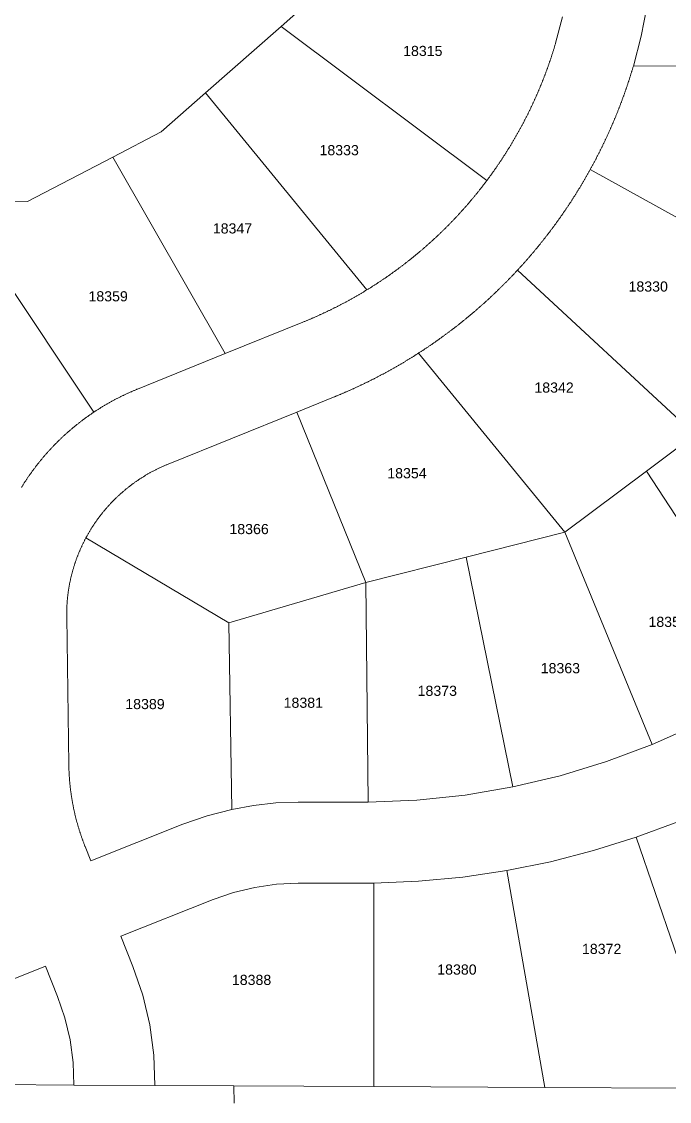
# Model space of a CAD drawing. Header units: feet. Extents: x 865220 to 2821149, y -2240498 to 944432.
# Drawn here: x 2816492 to 2816971, y 942836 to 943635 of the extents above; entities that cross this region are included whole.
import ezdxf
from ezdxf.enums import TextEntityAlignment as Align

# ---------------------------------------------------------------- set-up
doc = ezdxf.new("R2010")
doc.units = ezdxf.units.FT
doc.header["$LTSCALE"] = 0.015
doc.header["$MEASUREMENT"] = 0
doc.layers.add('Dakota County Addresses', color=7, linetype='Continuous')
doc.layers.add('Dakota County Parcels', color=7, linetype='Continuous')
doc.styles.add('Dimensions 100', font='arial.ttf')

# ---------------------------------------------------------------- blocks, each defined once
blk = doc.blocks.new('ACMAP_ANN_TEMPLATE_Dakota County Addresses')
at = {"layer": 'Dakota County Addresses', "style": 'Dimensions 100'}
blk.add_attdef('DakotaCountyAddress', text='', height=50, dxfattribs=at).set_placement((0, 0), align=Align.CENTER)

msp = doc.modelspace()

# ---------------------------------------------------------------- linework, layer by layer
at = {"layer": 'Dakota County Parcels', "lineweight": 5}
for p, q in [((2816732.53, 943674.41), (2816683.55, 943631.32)), ((2816891.8, 943638.39), (2816886.71, 943618.77)), ((2816683.55, 943631.32), (2816627.62, 943582.11)), ((2816683.55, 943631.32), (2816835.95, 943517.34)), ((2817090.67, 943602.71), (2816944.27, 943601.86)), ((2816627.62, 943582.11), (2816594.87, 943553.3)), ((2816627.62, 943582.11), (2816747.03, 943436.23)), ((2816594.87, 943553.3), (2816559.09, 943534.59)), ((2816559.09, 943534.59), (2816496.06, 943501.65)), ((2816559.09, 943534.59), (2816642.18, 943389.07)), ((2817058.21, 943444.75), (2816912.34, 943525.3)), ((2816496.06, 943501.65), (2816441.53, 943500.86)), ((2816441.53, 943500.86), (2816545.04, 943345.73)), ((2816989.75, 943329.09), (2816858.44, 943450.74)), ((2816699.77, 943412.38), (2816642.18, 943389.07)), ((2816642.18, 943389.07), (2816577.41, 943362.85)), ((2816893.67, 943256.89), (2816785.31, 943389.44)), ((2816722.28, 943356.77), (2816695.26, 943345.83)), ((2816695.26, 943345.83), (2816599.92, 943307.24)), ((2816746.34, 943219.67), (2816695.26, 943345.83)), ((2816989.75, 943329.09), (2816953.93, 943302.17)), ((2816953.93, 943302.17), (2816893.67, 943256.89)), ((2816953.93, 943302.17), (2817053.47, 943149.7)), ((2816893.67, 943256.89), (2816820.67, 943238.45)), ((2816893.67, 943256.89), (2816958.17, 943099.63)), ((2816645.04, 943189.69), (2816539.17, 943252.67)), ((2816820.67, 943238.45), (2816746.34, 943219.67)), ((2816820.67, 943238.45), (2816855.16, 943068.36)), ((2816746.34, 943219.67), (2816645.04, 943189.69)), ((2816746.34, 943219.67), (2816748.11, 943057.03)), ((2816524.97, 943194.29), (2816526.55, 943084.59)), ((2816645.04, 943189.69), (2816647.03, 943051.72)), ((2816741.59, 943057), (2816696.27, 943057.02)), ((2816748.11, 943057.03), (2816741.59, 943057)), ((2816611.01, 943040.68), (2816542.83, 943013.52)), ((2816991.23, 942900.13), (2816946.3, 943031.09)), ((2816538.61, 943024.12), (2816542.83, 943013.52)), ((2816878.76, 942845.95), (2816850.63, 943006.46)), ((2816741.56, 942997.01), (2816696.24, 942997.03)), ((2816752.28, 942997.09), (2816741.56, 942997.01)), ((2816752.28, 942997.09), (2816752.2, 942846.57)), ((2816633.22, 942984.95), (2816565.04, 942957.78)), ((2816565.04, 942957.78), (2816573.94, 942935.45)), ((2816509.31, 942935.57), (2816455.99, 942914.33)), ((2816509.31, 942935.57), (2816518.21, 942913.24)), ((2816530.26, 942847.67), (2816321.09, 942848.7)), ((2816590.26, 942847.37), (2816530.26, 942847.67)), ((2816648.65, 942847.08), (2816590.26, 942847.37)), ((2816648.83, 942834.31), (2816648.65, 942847.08)), ((2816752.2, 942846.57), (2816648.65, 942847.08)), ((2816878.76, 942845.95), (2816752.2, 942846.57)), ((2816977.31, 942845.46), (2816878.76, 942845.95))]:
    msp.add_line(p, q, dxfattribs=at)
for points in [[(2816944.27, 943601.86), (2816950.09, 943624.16), (2816954.55, 943646.77), (2816957.63, 943669.61)], [(2816886.71, 943618.77), (2816886.57, 943618.29), (2816886.43, 943617.81), (2816886.28, 943617.34), (2816886.14, 943616.86), (2816886, 943616.38), (2816885.85, 943615.9), (2816885.7, 943615.42), (2816885.56, 943614.94), (2816885.41, 943614.47), (2816885.26, 943613.99), (2816885.11, 943613.51), (2816884.96, 943613.03), (2816884.81, 943612.56), (2816884.66, 943612.08), (2816884.51, 943611.6), (2816884.36, 943611.13), (2816884.21, 943610.65), (2816884.05, 943610.18), (2816883.9, 943609.7), (2816883.74, 943609.23), (2816883.58, 943608.75), (2816883.43, 943608.28), (2816883.27, 943607.8), (2816883.11, 943607.33), (2816882.95, 943606.85), (2816882.79, 943606.38), (2816882.63, 943605.91), (2816882.47, 943605.43), (2816882.31, 943604.96), (2816882.15, 943604.49), (2816881.98, 943604.02), (2816881.82, 943603.54), (2816881.65, 943603.07), (2816881.49, 943602.6), (2816881.32, 943602.13), (2816881.15, 943601.66), (2816880.98, 943601.19), (2816880.82, 943600.72), (2816880.65, 943600.25), (2816880.48, 943599.78), (2816880.31, 943599.31), (2816880.13, 943598.84), (2816879.96, 943598.37), (2816879.79, 943597.9), (2816879.61, 943597.43), (2816879.44, 943596.96), (2816879.26, 943596.49), (2816879.09, 943596.02), (2816878.91, 943595.56), (2816878.73, 943595.09), (2816878.56, 943594.62), (2816878.38, 943594.16), (2816878.2, 943593.69), (2816878.02, 943593.22), (2816877.83, 943592.76), (2816877.65, 943592.29), (2816877.47, 943591.83), (2816877.29, 943591.36), (2816877.1, 943590.9), (2816876.92, 943590.43), (2816876.73, 943589.97), (2816876.55, 943589.5), (2816876.36, 943589.04), (2816876.17, 943588.58), (2816875.98, 943588.11), (2816875.79, 943587.65), (2816875.6, 943587.19), (2816875.41, 943586.73), (2816875.22, 943586.26), (2816875.03, 943585.8), (2816874.84, 943585.34), (2816874.64, 943584.88), (2816874.45, 943584.42), (2816874.25, 943583.96), (2816874.06, 943583.5), (2816873.86, 943583.04), (2816873.66, 943582.58), (2816873.47, 943582.12), (2816873.27, 943581.66), (2816873.07, 943581.2), (2816872.87, 943580.75), (2816872.67, 943580.29), (2816872.47, 943579.83), (2816872.26, 943579.37), (2816872.06, 943578.92), (2816871.86, 943578.46), (2816871.65, 943578), (2816871.45, 943577.55), (2816871.24, 943577.09), (2816871.04, 943576.64), (2816870.83, 943576.18), (2816870.62, 943575.73), (2816870.41, 943575.27), (2816870.2, 943574.82), (2816869.99, 943574.36), (2816869.78, 943573.91), (2816869.57, 943573.46), (2816869.36, 943573), (2816869.15, 943572.55), (2816868.93, 943572.1), (2816868.72, 943571.65), (2816868.5, 943571.2), (2816868.29, 943570.75), (2816868.07, 943570.3), (2816867.86, 943569.85), (2816867.64, 943569.4), (2816867.42, 943568.95), (2816867.2, 943568.5), (2816866.98, 943568.05), (2816866.76, 943567.6), (2816866.54, 943567.15), (2816866.32, 943566.7), (2816866.09, 943566.25), (2816865.87, 943565.81), (2816865.65, 943565.36), (2816865.42, 943564.91), (2816865.2, 943564.47), (2816864.97, 943564.02), (2816864.74, 943563.58), (2816864.52, 943563.13), (2816864.29, 943562.69), (2816864.06, 943562.24), (2816863.83, 943561.8), (2816863.6, 943561.35), (2816863.37, 943560.91), (2816863.14, 943560.47), (2816862.9, 943560.02), (2816862.67, 943559.58), (2816862.44, 943559.14), (2816862.2, 943558.7), (2816861.97, 943558.26), (2816861.73, 943557.82), (2816861.49, 943557.38), (2816861.26, 943556.94), (2816861.02, 943556.5), (2816860.78, 943556.06), (2816860.54, 943555.62), (2816860.3, 943555.18), (2816860.06, 943554.74), (2816859.82, 943554.3), (2816859.58, 943553.87), (2816859.34, 943553.43), (2816859.09, 943552.99), (2816858.85, 943552.56), (2816858.6, 943552.12), (2816858.36, 943551.68), (2816858.11, 943551.25), (2816857.86, 943550.81), (2816857.62, 943550.38), (2816857.37, 943549.95), (2816857.12, 943549.51), (2816856.87, 943549.08), (2816856.62, 943548.65), (2816856.37, 943548.21), (2816856.12, 943547.78), (2816855.87, 943547.35), (2816855.61, 943546.92), (2816855.36, 943546.49), (2816855.11, 943546.06), (2816854.85, 943545.63), (2816854.6, 943545.2), (2816854.34, 943544.77), (2816854.08, 943544.34), (2816853.82, 943543.91), (2816853.57, 943543.48), (2816853.31, 943543.06), (2816853.05, 943542.63), (2816852.79, 943542.2), (2816852.53, 943541.77), (2816852.26, 943541.35), (2816852, 943540.92), (2816851.74, 943540.5), (2816851.48, 943540.07), (2816851.21, 943539.65), (2816850.95, 943539.22), (2816850.68, 943538.8), (2816850.42, 943538.38), (2816850.15, 943537.96), (2816849.88, 943537.53), (2816849.61, 943537.11), (2816849.34, 943536.69), (2816849.07, 943536.27), (2816848.8, 943535.85), (2816848.53, 943535.43), (2816848.26, 943535.01), (2816847.99, 943534.59), (2816847.72, 943534.17), (2816847.44, 943533.75), (2816847.17, 943533.33), (2816846.89, 943532.91), (2816846.62, 943532.5), (2816846.34, 943532.08), (2816846.07, 943531.66), (2816845.79, 943531.25), (2816845.51, 943530.83), (2816845.23, 943530.42), (2816844.95, 943530), (2816844.67, 943529.59), (2816844.39, 943529.18), (2816844.11, 943528.76), (2816843.83, 943528.35), (2816843.55, 943527.94), (2816843.26, 943527.52), (2816842.98, 943527.11), (2816842.7, 943526.7), (2816842.41, 943526.29), (2816842.12, 943525.88), (2816841.84, 943525.47), (2816841.55, 943525.06), (2816841.26, 943524.65), (2816840.97, 943524.24), (2816840.69, 943523.84), (2816840.4, 943523.43), (2816840.11, 943523.02), (2816839.82, 943522.62), (2816839.52, 943522.21), (2816839.23, 943521.8), (2816838.94, 943521.4), (2816838.65, 943520.99), (2816838.35, 943520.59), (2816838.06, 943520.19), (2816837.76, 943519.78), (2816837.47, 943519.38), (2816837.17, 943518.98), (2816836.87, 943518.57), (2816836.57, 943518.17), (2816836.28, 943517.77), (2816835.95, 943517.34)], [(2816944.27, 943601.86), (2816944.13, 943601.38), (2816943.99, 943600.9), (2816943.84, 943600.42), (2816943.7, 943599.94), (2816943.56, 943599.47), (2816943.41, 943598.99), (2816943.27, 943598.51), (2816943.12, 943598.03), (2816942.98, 943597.55), (2816942.83, 943597.07), (2816942.68, 943596.6), (2816942.53, 943596.12), (2816942.38, 943595.64), (2816942.23, 943595.16), (2816942.08, 943594.69), (2816941.93, 943594.21), (2816941.78, 943593.73), (2816941.63, 943593.26), (2816941.48, 943592.78), (2816941.32, 943592.31), (2816941.17, 943591.83), (2816941.02, 943591.36), (2816940.86, 943590.88), (2816940.71, 943590.4), (2816940.55, 943589.93), (2816940.39, 943589.46), (2816940.23, 943588.98), (2816940.08, 943588.51), (2816939.92, 943588.03), (2816939.76, 943587.56), (2816939.6, 943587.08), (2816939.44, 943586.61), (2816939.28, 943586.14), (2816939.11, 943585.67), (2816938.95, 943585.19), (2816938.79, 943584.72), (2816938.63, 943584.25), (2816938.46, 943583.78), (2816938.3, 943583.3), (2816938.13, 943582.83), (2816937.96, 943582.36), (2816937.8, 943581.89), (2816937.63, 943581.42), (2816937.46, 943580.95), (2816937.29, 943580.48), (2816937.12, 943580.01), (2816936.95, 943579.54), (2816936.78, 943579.07), (2816936.61, 943578.6), (2816936.44, 943578.13), (2816936.27, 943577.66), (2816936.09, 943577.19), (2816935.92, 943576.72), (2816935.75, 943576.25), (2816935.57, 943575.78), (2816935.4, 943575.31), (2816935.22, 943574.85), (2816935.04, 943574.38), (2816934.86, 943573.91), (2816934.69, 943573.44), (2816934.51, 943572.98), (2816934.33, 943572.51), (2816934.15, 943572.04), (2816933.97, 943571.58), (2816933.79, 943571.11), (2816933.61, 943570.65), (2816933.42, 943570.18), (2816933.24, 943569.72), (2816933.06, 943569.25), (2816932.87, 943568.79), (2816932.69, 943568.32), (2816932.5, 943567.86), (2816932.32, 943567.39), (2816932.13, 943566.93), (2816931.94, 943566.47), (2816931.76, 943566), (2816931.57, 943565.54), (2816931.38, 943565.08), (2816931.19, 943564.61), (2816931, 943564.15), (2816930.81, 943563.69), (2816930.62, 943563.23), (2816930.42, 943562.77), (2816930.23, 943562.3), (2816930.04, 943561.84), (2816929.84, 943561.38), (2816929.65, 943560.92), (2816929.45, 943560.46), (2816929.26, 943560), (2816929.06, 943559.54), (2816928.87, 943559.08), (2816928.67, 943558.62), (2816928.47, 943558.16), (2816928.27, 943557.71), (2816928.07, 943557.25), (2816927.87, 943556.79), (2816927.67, 943556.33), (2816927.47, 943555.87), (2816927.27, 943555.42), (2816927.07, 943554.96), (2816926.86, 943554.5), (2816926.66, 943554.05), (2816926.45, 943553.59), (2816926.25, 943553.13), (2816926.04, 943552.68), (2816925.84, 943552.22), (2816925.63, 943551.77), (2816925.43, 943551.31), (2816925.22, 943550.86), (2816925.01, 943550.4), (2816924.8, 943549.95), (2816924.59, 943549.49), (2816924.38, 943549.04), (2816924.17, 943548.59), (2816923.96, 943548.13), (2816923.75, 943547.68), (2816923.53, 943547.23), (2816923.32, 943546.78), (2816923.11, 943546.32), (2816922.89, 943545.87), (2816922.68, 943545.42), (2816922.46, 943544.97), (2816922.25, 943544.52), (2816922.03, 943544.07), (2816921.81, 943543.62), (2816921.59, 943543.17), (2816921.38, 943542.72), (2816921.16, 943542.27), (2816920.94, 943541.82), (2816920.72, 943541.37), (2816920.5, 943540.92), (2816920.27, 943540.47), (2816920.05, 943540.03), (2816919.83, 943539.58), (2816919.61, 943539.13), (2816919.38, 943538.68), (2816919.16, 943538.24), (2816918.93, 943537.79), (2816918.71, 943537.35), (2816918.48, 943536.9), (2816918.26, 943536.45), (2816918.03, 943536.01), (2816917.8, 943535.56), (2816917.57, 943535.12), (2816917.34, 943534.67), (2816917.11, 943534.23), (2816916.88, 943533.79), (2816916.65, 943533.34), (2816916.42, 943532.9), (2816916.19, 943532.46), (2816915.96, 943532.01), (2816915.72, 943531.57), (2816915.49, 943531.13), (2816915.26, 943530.69), (2816915.02, 943530.25), (2816914.79, 943529.81), (2816914.55, 943529.37), (2816914.31, 943528.92), (2816914.08, 943528.48), (2816913.84, 943528.04), (2816913.6, 943527.61), (2816913.36, 943527.17), (2816913.12, 943526.73), (2816912.88, 943526.29), (2816912.64, 943525.85), (2816912.34, 943525.3)], [(2816912.34, 943525.3), (2816912.09, 943524.86), (2816911.85, 943524.42), (2816911.61, 943523.99), (2816911.36, 943523.55), (2816911.12, 943523.11), (2816910.88, 943522.68), (2816910.63, 943522.24), (2816910.38, 943521.81), (2816910.14, 943521.37), (2816909.89, 943520.94), (2816909.64, 943520.5), (2816909.39, 943520.07), (2816909.15, 943519.64), (2816908.9, 943519.2), (2816908.65, 943518.77), (2816908.4, 943518.34), (2816908.14, 943517.91), (2816907.89, 943517.47), (2816907.64, 943517.04), (2816907.39, 943516.61), (2816907.13, 943516.18), (2816906.88, 943515.75), (2816906.63, 943515.32), (2816906.37, 943514.89), (2816906.12, 943514.46), (2816905.86, 943514.03), (2816905.6, 943513.6), (2816905.34, 943513.17), (2816905.09, 943512.74), (2816904.83, 943512.32), (2816904.57, 943511.89), (2816904.31, 943511.46), (2816904.05, 943511.03), (2816903.79, 943510.61), (2816903.53, 943510.18), (2816903.27, 943509.76), (2816903, 943509.33), (2816902.74, 943508.9), (2816902.48, 943508.48), (2816902.21, 943508.06), (2816901.95, 943507.63), (2816901.68, 943507.21), (2816901.42, 943506.78), (2816901.15, 943506.36), (2816900.88, 943505.94), (2816900.62, 943505.52), (2816900.35, 943505.09), (2816900.08, 943504.67), (2816899.81, 943504.25), (2816899.54, 943503.83), (2816899.27, 943503.41), (2816899, 943502.99), (2816898.73, 943502.57), (2816898.46, 943502.15), (2816898.18, 943501.73), (2816897.91, 943501.31), (2816897.64, 943500.89), (2816897.36, 943500.47), (2816897.09, 943500.06), (2816896.81, 943499.64), (2816896.54, 943499.22), (2816896.26, 943498.81), (2816895.99, 943498.39), (2816895.71, 943497.97), (2816895.43, 943497.56), (2816895.15, 943497.14), (2816894.87, 943496.73), (2816894.59, 943496.31), (2816894.31, 943495.9), (2816894.03, 943495.49), (2816893.75, 943495.07), (2816893.47, 943494.66), (2816893.19, 943494.25), (2816892.9, 943493.83), (2816892.62, 943493.42), (2816892.34, 943493.01), (2816892.05, 943492.6), (2816891.77, 943492.19), (2816891.48, 943491.78), (2816891.2, 943491.37), (2816890.91, 943490.96), (2816890.62, 943490.55), (2816890.34, 943490.14), (2816890.05, 943489.73), (2816889.76, 943489.32), (2816889.47, 943488.92), (2816889.18, 943488.51), (2816888.89, 943488.1), (2816888.6, 943487.69), (2816888.31, 943487.29), (2816888.01, 943486.88), (2816887.72, 943486.48), (2816887.43, 943486.07), (2816887.14, 943485.67), (2816886.84, 943485.26), (2816886.55, 943484.86), (2816886.25, 943484.46), (2816885.96, 943484.05), (2816885.66, 943483.65), (2816885.36, 943483.25), (2816885.07, 943482.85), (2816884.77, 943482.44), (2816884.47, 943482.04), (2816884.17, 943481.64), (2816883.87, 943481.24), (2816883.57, 943480.84), (2816883.27, 943480.44), (2816882.97, 943480.04), (2816882.67, 943479.64), (2816882.37, 943479.25), (2816882.06, 943478.85), (2816881.76, 943478.45), (2816881.46, 943478.05), (2816881.15, 943477.66), (2816880.85, 943477.26), (2816880.54, 943476.86), (2816880.24, 943476.47), (2816879.93, 943476.07), (2816879.63, 943475.68), (2816879.32, 943475.28), (2816879.01, 943474.89), (2816878.7, 943474.5), (2816878.39, 943474.1), (2816878.08, 943473.71), (2816877.77, 943473.32), (2816877.46, 943472.93), (2816877.15, 943472.53), (2816876.84, 943472.14), (2816876.53, 943471.75), (2816876.22, 943471.36), (2816875.9, 943470.97), (2816875.59, 943470.58), (2816875.28, 943470.19), (2816874.96, 943469.8), (2816874.65, 943469.42), (2816874.33, 943469.03), (2816874.02, 943468.64), (2816873.7, 943468.25), (2816873.38, 943467.87), (2816873.07, 943467.48), (2816872.75, 943467.1), (2816872.43, 943466.71), (2816872.11, 943466.33), (2816871.79, 943465.94), (2816871.47, 943465.56), (2816871.15, 943465.17), (2816870.83, 943464.79), (2816870.51, 943464.41), (2816870.18, 943464.02), (2816869.86, 943463.64), (2816869.54, 943463.26), (2816869.22, 943462.88), (2816868.89, 943462.5), (2816868.57, 943462.12), (2816868.24, 943461.74), (2816867.92, 943461.36), (2816867.59, 943460.98), (2816867.26, 943460.6), (2816866.94, 943460.22), (2816866.61, 943459.85), (2816866.28, 943459.47), (2816865.95, 943459.09), (2816865.62, 943458.72), (2816865.29, 943458.34), (2816864.96, 943457.96), (2816864.63, 943457.59), (2816864.3, 943457.21), (2816863.97, 943456.84), (2816863.64, 943456.47), (2816863.31, 943456.09), (2816862.97, 943455.72), (2816862.64, 943455.35), (2816862.31, 943454.98), (2816861.97, 943454.6), (2816861.64, 943454.23), (2816861.3, 943453.86), (2816860.97, 943453.49), (2816860.63, 943453.12), (2816860.29, 943452.75), (2816859.95, 943452.38), (2816859.62, 943452.02), (2816859.28, 943451.65), (2816858.94, 943451.28), (2816858.44, 943450.74)], [(2816835.95, 943517.34), (2816835.65, 943516.94), (2816835.35, 943516.54), (2816835.05, 943516.14), (2816834.75, 943515.74), (2816834.45, 943515.34), (2816834.14, 943514.94), (2816833.84, 943514.55), (2816833.54, 943514.15), (2816833.23, 943513.75), (2816832.93, 943513.36), (2816832.62, 943512.96), (2816832.31, 943512.57), (2816832.01, 943512.17), (2816831.7, 943511.78), (2816831.39, 943511.39), (2816831.08, 943510.99), (2816830.77, 943510.6), (2816830.46, 943510.21), (2816830.15, 943509.82), (2816829.84, 943509.43), (2816829.53, 943509.04), (2816829.21, 943508.65), (2816828.9, 943508.26), (2816828.59, 943507.87), (2816828.27, 943507.48), (2816827.96, 943507.09), (2816827.64, 943506.7), (2816827.33, 943506.32), (2816827.01, 943505.93), (2816826.69, 943505.54), (2816826.37, 943505.16), (2816826.05, 943504.77), (2816825.74, 943504.39), (2816825.42, 943504), (2816825.09, 943503.62), (2816824.77, 943503.24), (2816824.45, 943502.85), (2816824.13, 943502.47), (2816823.81, 943502.09), (2816823.48, 943501.71), (2816823.16, 943501.33), (2816822.83, 943500.95), (2816822.51, 943500.57), (2816822.18, 943500.19), (2816821.86, 943499.81), (2816821.53, 943499.43), (2816821.2, 943499.06), (2816820.87, 943498.68), (2816820.54, 943498.3), (2816820.21, 943497.93), (2816819.88, 943497.55), (2816819.55, 943497.17), (2816819.22, 943496.8), (2816818.89, 943496.43), (2816818.56, 943496.05), (2816818.23, 943495.68), (2816817.89, 943495.31), (2816817.56, 943494.94), (2816817.22, 943494.56), (2816816.89, 943494.19), (2816816.55, 943493.82), (2816816.22, 943493.45), (2816815.88, 943493.08), (2816815.54, 943492.72), (2816815.2, 943492.35), (2816814.86, 943491.98), (2816814.52, 943491.61), (2816814.18, 943491.25), (2816813.84, 943490.88), (2816813.5, 943490.51), (2816813.16, 943490.15), (2816812.82, 943489.78), (2816812.48, 943489.42), (2816812.13, 943489.06), (2816811.79, 943488.69), (2816811.45, 943488.33), (2816811.1, 943487.97), (2816810.75, 943487.61), (2816810.41, 943487.25), (2816810.06, 943486.89), (2816809.71, 943486.53), (2816809.37, 943486.17), (2816809.02, 943485.81), (2816808.67, 943485.45), (2816808.32, 943485.1), (2816807.97, 943484.74), (2816807.62, 943484.38), (2816807.27, 943484.03), (2816806.92, 943483.67), (2816806.56, 943483.32), (2816806.21, 943482.96), (2816805.86, 943482.61), (2816805.5, 943482.26), (2816805.15, 943481.9), (2816804.79, 943481.55), (2816804.44, 943481.2), (2816804.08, 943480.85), (2816803.73, 943480.5), (2816803.37, 943480.15), (2816803.01, 943479.8), (2816802.65, 943479.45), (2816802.29, 943479.1), (2816801.93, 943478.76), (2816801.57, 943478.41), (2816801.21, 943478.06), (2816800.85, 943477.72), (2816800.49, 943477.37), (2816800.13, 943477.03), (2816799.77, 943476.68), (2816799.4, 943476.34), (2816799.04, 943476), (2816798.67, 943475.65), (2816798.31, 943475.31), (2816797.94, 943474.97), (2816797.58, 943474.63), (2816797.21, 943474.29), (2816796.84, 943473.95), (2816796.48, 943473.61), (2816796.11, 943473.27), (2816795.74, 943472.93), (2816795.37, 943472.6), (2816795, 943472.26), (2816794.63, 943471.92), (2816794.26, 943471.59), (2816793.89, 943471.25), (2816793.52, 943470.92), (2816793.15, 943470.59), (2816792.77, 943470.25), (2816792.4, 943469.92), (2816792.03, 943469.59), (2816791.65, 943469.26), (2816791.28, 943468.93), (2816790.9, 943468.6), (2816790.53, 943468.27), (2816790.15, 943467.94), (2816789.77, 943467.61), (2816789.4, 943467.28), (2816789.02, 943466.95), (2816788.64, 943466.63), (2816788.26, 943466.3), (2816787.88, 943465.98), (2816787.5, 943465.65), (2816787.12, 943465.33), (2816786.74, 943465), (2816786.36, 943464.68), (2816785.98, 943464.36), (2816785.59, 943464.03), (2816785.21, 943463.71), (2816784.83, 943463.39), (2816784.44, 943463.07), (2816784.06, 943462.75), (2816783.67, 943462.43), (2816783.29, 943462.12), (2816782.9, 943461.8), (2816782.52, 943461.48), (2816782.13, 943461.16), (2816781.74, 943460.85), (2816781.35, 943460.53), (2816780.97, 943460.22), (2816780.58, 943459.9), (2816780.19, 943459.59), (2816779.8, 943459.28), (2816779.41, 943458.96), (2816779.02, 943458.65), (2816778.62, 943458.34), (2816778.23, 943458.03), (2816777.84, 943457.72), (2816777.45, 943457.41), (2816777.05, 943457.1), (2816776.66, 943456.8), (2816776.27, 943456.49), (2816775.87, 943456.18), (2816775.48, 943455.88), (2816775.08, 943455.57), (2816774.68, 943455.26), (2816774.29, 943454.96), (2816773.89, 943454.66), (2816773.49, 943454.35), (2816773.09, 943454.05), (2816772.7, 943453.75), (2816772.3, 943453.45), (2816771.9, 943453.15), (2816771.5, 943452.85), (2816771.1, 943452.55), (2816770.7, 943452.25), (2816770.3, 943451.95), (2816769.89, 943451.65), (2816769.49, 943451.36), (2816769.09, 943451.06), (2816768.68, 943450.77), (2816768.28, 943450.47), (2816767.88, 943450.18), (2816767.47, 943449.88), (2816767.07, 943449.59), (2816766.66, 943449.3), (2816766.26, 943449.01), (2816765.85, 943448.71), (2816765.44, 943448.42), (2816765.04, 943448.13), (2816764.63, 943447.84), (2816764.22, 943447.56), (2816763.81, 943447.27), (2816763.4, 943446.98), (2816762.99, 943446.69), (2816762.58, 943446.41), (2816762.17, 943446.12), (2816761.76, 943445.84), (2816761.35, 943445.55), (2816760.94, 943445.27), (2816760.53, 943444.99), (2816760.11, 943444.71), (2816759.7, 943444.42), (2816759.29, 943444.14), (2816758.87, 943443.86), (2816758.46, 943443.58), (2816758.04, 943443.3), (2816757.63, 943443.03), (2816757.21, 943442.75), (2816756.8, 943442.47), (2816756.38, 943442.19), (2816755.96, 943441.92), (2816755.54, 943441.64), (2816755.13, 943441.37), (2816754.71, 943441.1), (2816754.29, 943440.82), (2816753.87, 943440.55), (2816753.45, 943440.28), (2816753.03, 943440.01), (2816752.61, 943439.74), (2816752.19, 943439.47), (2816751.77, 943439.2), (2816751.35, 943438.93), (2816750.92, 943438.66), (2816750.5, 943438.39), (2816750.08, 943438.13), (2816749.65, 943437.86), (2816749.23, 943437.6), (2816748.81, 943437.33), (2816748.38, 943437.07), (2816747.96, 943436.81), (2816747.53, 943436.54), (2816747.03, 943436.23)], [(2816858.44, 943450.74), (2816858.1, 943450.38), (2816857.76, 943450.01), (2816857.42, 943449.64), (2816857.08, 943449.28), (2816856.74, 943448.92), (2816856.4, 943448.55), (2816856.05, 943448.19), (2816855.71, 943447.82), (2816855.37, 943447.46), (2816855.02, 943447.1), (2816854.68, 943446.74), (2816854.33, 943446.37), (2816853.99, 943446.01), (2816853.64, 943445.65), (2816853.29, 943445.29), (2816852.95, 943444.93), (2816852.6, 943444.57), (2816852.25, 943444.21), (2816851.9, 943443.86), (2816851.55, 943443.5), (2816851.2, 943443.14), (2816850.85, 943442.78), (2816850.5, 943442.43), (2816850.15, 943442.07), (2816849.8, 943441.72), (2816849.45, 943441.36), (2816849.1, 943441.01), (2816848.74, 943440.65), (2816848.39, 943440.3), (2816848.04, 943439.94), (2816847.68, 943439.59), (2816847.33, 943439.24), (2816846.97, 943438.89), (2816846.62, 943438.54), (2816846.26, 943438.19), (2816845.9, 943437.84), (2816845.55, 943437.49), (2816845.19, 943437.14), (2816844.83, 943436.79), (2816844.47, 943436.44), (2816844.11, 943436.09), (2816843.76, 943435.74), (2816843.4, 943435.39), (2816843.04, 943435.05), (2816842.67, 943434.7), (2816842.31, 943434.36), (2816841.95, 943434.01), (2816841.59, 943433.67), (2816841.23, 943433.32), (2816840.86, 943432.98), (2816840.5, 943432.63), (2816840.14, 943432.29), (2816839.77, 943431.95), (2816839.41, 943431.61), (2816839.04, 943431.27), (2816838.68, 943430.92), (2816838.31, 943430.58), (2816837.95, 943430.24), (2816837.58, 943429.9), (2816837.21, 943429.57), (2816836.84, 943429.23), (2816836.47, 943428.89), (2816836.11, 943428.55), (2816835.74, 943428.21), (2816835.37, 943427.88), (2816835, 943427.54), (2816834.63, 943427.21), (2816834.26, 943426.87), (2816833.88, 943426.54), (2816833.51, 943426.2), (2816833.14, 943425.87), (2816832.77, 943425.54), (2816832.39, 943425.2), (2816832.02, 943424.87), (2816831.65, 943424.54), (2816831.27, 943424.21), (2816830.9, 943423.88), (2816830.52, 943423.55), (2816830.15, 943423.22), (2816829.77, 943422.89), (2816829.39, 943422.56), (2816829.02, 943422.23), (2816828.64, 943421.9), (2816828.26, 943421.58), (2816827.88, 943421.25), (2816827.5, 943420.92), (2816827.12, 943420.6), (2816826.74, 943420.27), (2816826.36, 943419.95), (2816825.98, 943419.62), (2816825.6, 943419.3), (2816825.22, 943418.98), (2816824.84, 943418.65), (2816824.46, 943418.33), (2816824.08, 943418.01), (2816823.69, 943417.69), (2816823.31, 943417.37), (2816822.92, 943417.05), (2816822.54, 943416.73), (2816822.16, 943416.41), (2816821.77, 943416.09), (2816821.38, 943415.77), (2816821, 943415.45), (2816820.61, 943415.14), (2816820.23, 943414.82), (2816819.84, 943414.5), (2816819.45, 943414.19), (2816819.06, 943413.87), (2816818.67, 943413.56), (2816818.29, 943413.24), (2816817.9, 943412.93), (2816817.51, 943412.62), (2816817.12, 943412.3), (2816816.73, 943411.99), (2816816.33, 943411.68), (2816815.94, 943411.37), (2816815.55, 943411.06), (2816815.16, 943410.75), (2816814.77, 943410.44), (2816814.37, 943410.13), (2816813.98, 943409.82), (2816813.59, 943409.51), (2816813.19, 943409.21), (2816812.8, 943408.9), (2816812.4, 943408.59), (2816812.01, 943408.29), (2816811.61, 943407.98), (2816811.21, 943407.68), (2816810.82, 943407.37), (2816810.42, 943407.07), (2816810.02, 943406.76), (2816809.63, 943406.46), (2816809.23, 943406.16), (2816808.83, 943405.86), (2816808.43, 943405.56), (2816808.03, 943405.26), (2816807.63, 943404.96), (2816807.23, 943404.66), (2816806.83, 943404.36), (2816806.43, 943404.06), (2816806.03, 943403.76), (2816805.63, 943403.46), (2816805.22, 943403.17), (2816804.82, 943402.87), (2816804.42, 943402.57), (2816804.01, 943402.28), (2816803.61, 943401.98), (2816803.21, 943401.69), (2816802.8, 943401.39), (2816802.4, 943401.1), (2816801.99, 943400.81), (2816801.59, 943400.52), (2816801.18, 943400.23), (2816800.77, 943399.93), (2816800.37, 943399.64), (2816799.96, 943399.35), (2816799.55, 943399.06), (2816799.14, 943398.77), (2816798.74, 943398.49), (2816798.33, 943398.2), (2816797.92, 943397.91), (2816797.51, 943397.62), (2816797.1, 943397.34), (2816796.69, 943397.05), (2816796.28, 943396.77), (2816795.87, 943396.48), (2816795.46, 943396.2), (2816795.04, 943395.91), (2816794.63, 943395.63), (2816794.22, 943395.35), (2816793.81, 943395.07), (2816793.39, 943394.79), (2816792.98, 943394.5), (2816792.57, 943394.22), (2816792.15, 943393.94), (2816791.74, 943393.67), (2816791.32, 943393.39), (2816790.91, 943393.11), (2816790.49, 943392.83), (2816790.07, 943392.55), (2816789.66, 943392.28), (2816789.24, 943392), (2816788.82, 943391.73), (2816788.41, 943391.45), (2816787.99, 943391.18), (2816787.57, 943390.9), (2816787.15, 943390.63), (2816786.73, 943390.36), (2816786.31, 943390.09), (2816785.89, 943389.81), (2816785.31, 943389.44)], [(2816747.03, 943436.23), (2816746.6, 943435.97), (2816746.18, 943435.71), (2816745.75, 943435.45), (2816745.32, 943435.19), (2816744.89, 943434.94), (2816744.47, 943434.68), (2816744.04, 943434.42), (2816743.61, 943434.16), (2816743.18, 943433.91), (2816742.75, 943433.65), (2816742.32, 943433.4), (2816741.89, 943433.15), (2816741.46, 943432.89), (2816741.02, 943432.64), (2816740.59, 943432.39), (2816740.16, 943432.14), (2816739.73, 943431.89), (2816739.29, 943431.64), (2816738.86, 943431.39), (2816738.43, 943431.14), (2816737.99, 943430.89), (2816737.56, 943430.65), (2816737.12, 943430.4), (2816736.69, 943430.15), (2816736.25, 943429.91), (2816735.81, 943429.66), (2816735.38, 943429.42), (2816734.94, 943429.18), (2816734.5, 943428.94), (2816734.07, 943428.69), (2816733.63, 943428.45), (2816733.19, 943428.21), (2816732.75, 943427.97), (2816732.31, 943427.73), (2816731.87, 943427.5), (2816731.43, 943427.26), (2816730.99, 943427.02), (2816730.55, 943426.79), (2816730.11, 943426.55), (2816729.67, 943426.32), (2816729.23, 943426.08), (2816728.78, 943425.85), (2816728.34, 943425.62), (2816727.9, 943425.38), (2816727.46, 943425.15), (2816727.01, 943424.92), (2816726.57, 943424.69), (2816726.12, 943424.46), (2816725.68, 943424.24), (2816725.23, 943424.01), (2816724.79, 943423.78), (2816724.34, 943423.55), (2816723.9, 943423.33), (2816723.45, 943423.1), (2816723, 943422.88), (2816722.56, 943422.66), (2816722.11, 943422.43), (2816721.66, 943422.21), (2816721.21, 943421.99), (2816720.76, 943421.77), (2816720.31, 943421.55), (2816719.86, 943421.33), (2816719.42, 943421.11), (2816718.97, 943420.89), (2816718.52, 943420.68), (2816718.06, 943420.46), (2816717.61, 943420.24), (2816717.16, 943420.03), (2816716.71, 943419.81), (2816716.26, 943419.6), (2816715.81, 943419.39), (2816715.35, 943419.18), (2816714.9, 943418.96), (2816714.45, 943418.75), (2816713.99, 943418.54), (2816713.54, 943418.33), (2816713.09, 943418.12), (2816712.63, 943417.92), (2816712.18, 943417.71), (2816711.72, 943417.5), (2816711.27, 943417.3), (2816710.81, 943417.09), (2816710.35, 943416.89), (2816709.9, 943416.68), (2816709.44, 943416.48), (2816708.98, 943416.28), (2816708.52, 943416.08), (2816708.07, 943415.88), (2816707.61, 943415.68), (2816707.15, 943415.48), (2816706.69, 943415.28), (2816706.23, 943415.08), (2816705.77, 943414.88), (2816705.31, 943414.69), (2816704.85, 943414.49), (2816704.39, 943414.29), (2816703.93, 943414.1), (2816703.47, 943413.91), (2816703.01, 943413.71), (2816702.55, 943413.52), (2816702.09, 943413.33), (2816701.63, 943413.14), (2816701.16, 943412.95), (2816700.7, 943412.76), (2816700.24, 943412.57), (2816699.77, 943412.38)], [(2816785.31, 943389.44), (2816784.89, 943389.17), (2816784.47, 943388.9), (2816784.05, 943388.63), (2816783.63, 943388.36), (2816783.21, 943388.09), (2816782.79, 943387.83), (2816782.36, 943387.56), (2816781.94, 943387.29), (2816781.52, 943387.03), (2816781.09, 943386.76), (2816780.67, 943386.5), (2816780.24, 943386.23), (2816779.82, 943385.97), (2816779.39, 943385.71), (2816778.97, 943385.45), (2816778.54, 943385.18), (2816778.12, 943384.92), (2816777.69, 943384.66), (2816777.26, 943384.4), (2816776.84, 943384.14), (2816776.41, 943383.88), (2816775.98, 943383.62), (2816775.55, 943383.37), (2816775.12, 943383.11), (2816774.69, 943382.85), (2816774.26, 943382.6), (2816773.84, 943382.34), (2816773.41, 943382.08), (2816772.97, 943381.83), (2816772.54, 943381.58), (2816772.11, 943381.32), (2816771.68, 943381.07), (2816771.25, 943380.82), (2816770.82, 943380.57), (2816770.39, 943380.31), (2816769.95, 943380.06), (2816769.52, 943379.81), (2816769.09, 943379.56), (2816768.65, 943379.32), (2816768.22, 943379.07), (2816767.79, 943378.82), (2816767.35, 943378.57), (2816766.92, 943378.33), (2816766.48, 943378.08), (2816766.05, 943377.83), (2816765.61, 943377.59), (2816765.17, 943377.35), (2816764.74, 943377.1), (2816764.3, 943376.86), (2816763.86, 943376.62), (2816763.43, 943376.37), (2816762.99, 943376.13), (2816762.55, 943375.89), (2816762.11, 943375.65), (2816761.67, 943375.41), (2816761.23, 943375.17), (2816760.79, 943374.93), (2816760.35, 943374.7), (2816759.91, 943374.46), (2816759.47, 943374.22), (2816759.03, 943373.99), (2816758.59, 943373.75), (2816758.15, 943373.51), (2816757.71, 943373.28), (2816757.27, 943373.05), (2816756.83, 943372.81), (2816756.38, 943372.58), (2816755.94, 943372.35), (2816755.5, 943372.12), (2816755.05, 943371.89), (2816754.61, 943371.66), (2816754.17, 943371.43), (2816753.72, 943371.2), (2816753.28, 943370.97), (2816752.83, 943370.74), (2816752.39, 943370.51), (2816751.94, 943370.28), (2816751.5, 943370.06), (2816751.05, 943369.83), (2816750.6, 943369.61), (2816750.16, 943369.38), (2816749.71, 943369.16), (2816749.26, 943368.94), (2816748.82, 943368.71), (2816748.37, 943368.49), (2816747.92, 943368.27), (2816747.47, 943368.05), (2816747.02, 943367.83), (2816746.57, 943367.61), (2816746.12, 943367.39), (2816745.67, 943367.17), (2816745.22, 943366.95), (2816744.77, 943366.73), (2816744.32, 943366.52), (2816743.87, 943366.3), (2816743.42, 943366.09), (2816742.97, 943365.87), (2816742.52, 943365.66), (2816742.07, 943365.44), (2816741.61, 943365.23), (2816741.16, 943365.02), (2816740.71, 943364.8), (2816740.26, 943364.59), (2816739.8, 943364.38), (2816739.35, 943364.17), (2816738.9, 943363.96), (2816738.44, 943363.75), (2816737.99, 943363.54), (2816737.53, 943363.34), (2816737.08, 943363.13), (2816736.62, 943362.92), (2816736.17, 943362.72), (2816735.71, 943362.51), (2816735.26, 943362.31), (2816734.8, 943362.1), (2816734.34, 943361.9), (2816733.89, 943361.69), (2816733.43, 943361.49), (2816732.97, 943361.29), (2816732.51, 943361.09), (2816732.06, 943360.89), (2816731.6, 943360.69), (2816731.14, 943360.49), (2816730.68, 943360.29), (2816730.22, 943360.09), (2816729.76, 943359.89), (2816729.3, 943359.7), (2816728.84, 943359.5), (2816728.38, 943359.3), (2816727.92, 943359.11), (2816727.46, 943358.91), (2816727, 943358.72), (2816726.54, 943358.53), (2816726.08, 943358.33), (2816725.62, 943358.14), (2816725.16, 943357.95), (2816724.69, 943357.76), (2816724.23, 943357.57), (2816723.77, 943357.38), (2816723.31, 943357.19), (2816722.84, 943357), (2816722.28, 943356.77)], [(2816577.41, 943362.85), (2816576.95, 943362.66), (2816576.49, 943362.48), (2816576.02, 943362.28), (2816575.56, 943362.09), (2816575.1, 943361.9), (2816574.64, 943361.7), (2816574.18, 943361.51), (2816573.72, 943361.31), (2816573.26, 943361.11), (2816572.8, 943360.91), (2816572.35, 943360.71), (2816571.89, 943360.51), (2816571.43, 943360.31), (2816570.98, 943360.1), (2816570.52, 943359.9), (2816570.07, 943359.69), (2816569.61, 943359.48), (2816569.16, 943359.27), (2816568.7, 943359.06), (2816568.25, 943358.85), (2816567.8, 943358.63), (2816567.35, 943358.42), (2816566.9, 943358.2), (2816566.45, 943357.98), (2816566, 943357.77), (2816565.55, 943357.55), (2816565.1, 943357.32), (2816564.65, 943357.1), (2816564.21, 943356.88), (2816563.76, 943356.65), (2816563.31, 943356.43), (2816562.87, 943356.2), (2816562.42, 943355.97), (2816561.98, 943355.74), (2816561.54, 943355.51), (2816561.09, 943355.28), (2816560.65, 943355.04), (2816560.21, 943354.81), (2816559.77, 943354.57), (2816559.33, 943354.34), (2816558.89, 943354.1), (2816558.45, 943353.86), (2816558.01, 943353.62), (2816557.58, 943353.38), (2816557.14, 943353.13), (2816556.7, 943352.89), (2816556.27, 943352.64), (2816555.83, 943352.39), (2816555.4, 943352.15), (2816554.97, 943351.9), (2816554.53, 943351.65), (2816554.1, 943351.4), (2816553.67, 943351.14), (2816553.24, 943350.89), (2816552.81, 943350.63), (2816552.38, 943350.38), (2816551.95, 943350.12), (2816551.52, 943349.86), (2816551.1, 943349.6), (2816550.67, 943349.34), (2816550.24, 943349.08), (2816549.82, 943348.81), (2816549.4, 943348.55), (2816548.97, 943348.28), (2816548.55, 943348.01), (2816548.13, 943347.75), (2816547.71, 943347.48), (2816547.29, 943347.21), (2816546.87, 943346.93), (2816546.45, 943346.66), (2816546.03, 943346.39), (2816545.61, 943346.11), (2816545.04, 943345.73)], [(2816545.04, 943345.73), (2816544.63, 943345.46), (2816544.21, 943345.18), (2816543.8, 943344.9), (2816543.39, 943344.61), (2816542.98, 943344.33), (2816542.56, 943344.05), (2816542.15, 943343.76), (2816541.74, 943343.48), (2816541.33, 943343.19), (2816540.93, 943342.9), (2816540.52, 943342.61), (2816540.11, 943342.32), (2816539.7, 943342.03), (2816539.3, 943341.74), (2816538.9, 943341.44), (2816538.49, 943341.15), (2816538.09, 943340.85), (2816537.69, 943340.55), (2816537.29, 943340.26), (2816536.89, 943339.96), (2816536.49, 943339.66), (2816536.09, 943339.35), (2816535.69, 943339.05), (2816535.29, 943338.75), (2816534.9, 943338.44), (2816534.5, 943338.13), (2816534.11, 943337.83), (2816533.71, 943337.52), (2816533.32, 943337.21), (2816532.93, 943336.9), (2816532.54, 943336.59), (2816532.15, 943336.27), (2816531.76, 943335.96), (2816531.37, 943335.65), (2816530.98, 943335.33), (2816530.6, 943335.01), (2816530.21, 943334.69), (2816529.83, 943334.38), (2816529.44, 943334.06), (2816529.06, 943333.73), (2816528.68, 943333.41), (2816528.3, 943333.09), (2816527.92, 943332.76), (2816527.54, 943332.44), (2816527.16, 943332.11), (2816526.78, 943331.78), (2816526.4, 943331.45), (2816526.03, 943331.12), (2816525.65, 943330.79), (2816525.28, 943330.46), (2816524.91, 943330.13), (2816524.54, 943329.8), (2816524.16, 943329.46), (2816523.79, 943329.12), (2816523.42, 943328.79), (2816523.06, 943328.45), (2816522.69, 943328.11), (2816522.32, 943327.77), (2816521.96, 943327.43), (2816521.59, 943327.09), (2816521.23, 943326.74), (2816520.87, 943326.4), (2816520.5, 943326.05), (2816520.14, 943325.71), (2816519.78, 943325.36), (2816519.43, 943325.01), (2816519.07, 943324.66), (2816518.71, 943324.31), (2816518.35, 943323.96), (2816518, 943323.61), (2816517.65, 943323.26), (2816517.29, 943322.9), (2816516.94, 943322.55), (2816516.59, 943322.19), (2816516.24, 943321.84), (2816515.89, 943321.48), (2816515.54, 943321.12), (2816515.2, 943320.76), (2816514.85, 943320.4), (2816514.51, 943320.04), (2816514.16, 943319.67), (2816513.82, 943319.31), (2816513.48, 943318.94), (2816513.14, 943318.58), (2816512.8, 943318.21), (2816512.46, 943317.84), (2816512.12, 943317.48), (2816511.78, 943317.11), (2816511.45, 943316.74), (2816511.11, 943316.36), (2816510.78, 943315.99), (2816510.44, 943315.62), (2816510.11, 943315.25), (2816509.78, 943314.87), (2816509.45, 943314.49), (2816509.12, 943314.12), (2816508.8, 943313.74), (2816508.47, 943313.36), (2816508.14, 943312.98), (2816507.82, 943312.6), (2816507.5, 943312.22), (2816507.17, 943311.84), (2816506.85, 943311.45), (2816506.53, 943311.07), (2816506.21, 943310.69), (2816505.9, 943310.3), (2816505.58, 943309.91), (2816505.26, 943309.53), (2816504.95, 943309.14), (2816504.64, 943308.75), (2816504.32, 943308.36), (2816504.01, 943307.97), (2816503.7, 943307.57), (2816503.39, 943307.18), (2816503.08, 943306.79), (2816502.78, 943306.39), (2816502.47, 943306), (2816502.16, 943305.6), (2816501.86, 943305.21), (2816501.56, 943304.81), (2816501.26, 943304.41), (2816500.96, 943304.01), (2816500.66, 943303.61), (2816500.36, 943303.21), (2816500.06, 943302.81), (2816499.77, 943302.4), (2816499.47, 943302), (2816499.18, 943301.59), (2816498.88, 943301.19), (2816498.59, 943300.78), (2816498.3, 943300.38), (2816498.01, 943299.97), (2816497.72, 943299.56), (2816497.44, 943299.15), (2816497.15, 943298.74), (2816496.87, 943298.33), (2816496.58, 943297.92), (2816496.3, 943297.51), (2816496.02, 943297.09), (2816495.74, 943296.68), (2816495.46, 943296.26), (2816495.18, 943295.85), (2816494.91, 943295.43), (2816494.63, 943295.01), (2816494.36, 943294.6), (2816494.08, 943294.18), (2816493.81, 943293.76), (2816493.54, 943293.34), (2816493.27, 943292.92), (2816493, 943292.5), (2816492.73, 943292.07), (2816492.47, 943291.65), (2816492.2, 943291.23), (2816491.94, 943290.8), (2816491.68, 943290.38), (2816491.41, 943289.95)], [(2816599.92, 943307.24), (2816599.46, 943307.05), (2816599, 943306.86), (2816598.53, 943306.67), (2816598.07, 943306.48), (2816597.61, 943306.28), (2816597.15, 943306.08), (2816596.7, 943305.88), (2816596.24, 943305.68), (2816595.78, 943305.48), (2816595.33, 943305.27), (2816594.87, 943305.06), (2816594.42, 943304.85), (2816593.97, 943304.64), (2816593.51, 943304.43), (2816593.06, 943304.21), (2816592.61, 943304), (2816592.16, 943303.78), (2816591.71, 943303.56), (2816591.27, 943303.33), (2816590.82, 943303.11), (2816590.37, 943302.88), (2816589.93, 943302.65), (2816589.49, 943302.42), (2816589.04, 943302.19), (2816588.6, 943301.96), (2816588.16, 943301.72), (2816587.72, 943301.49), (2816587.28, 943301.25), (2816586.84, 943301), (2816586.41, 943300.76), (2816585.97, 943300.52), (2816585.54, 943300.27), (2816585.1, 943300.02), (2816584.67, 943299.77), (2816584.24, 943299.52), (2816583.81, 943299.27), (2816583.38, 943299.01), (2816582.95, 943298.75), (2816582.52, 943298.49), (2816582.09, 943298.23), (2816581.67, 943297.97), (2816581.24, 943297.71), (2816580.82, 943297.44), (2816580.4, 943297.17), (2816579.98, 943296.9), (2816579.56, 943296.63), (2816579.14, 943296.36), (2816578.72, 943296.08), (2816578.31, 943295.8), (2816577.89, 943295.53), (2816577.48, 943295.25), (2816577.06, 943294.96), (2816576.65, 943294.68), (2816576.24, 943294.4), (2816575.83, 943294.11), (2816575.42, 943293.82), (2816575.02, 943293.53), (2816574.61, 943293.24), (2816574.21, 943292.94), (2816573.8, 943292.65), (2816573.4, 943292.35), (2816573, 943292.05), (2816572.6, 943291.75), (2816572.2, 943291.45), (2816571.81, 943291.14), (2816571.41, 943290.84), (2816571.02, 943290.53), (2816570.62, 943290.22), (2816570.23, 943289.91), (2816569.84, 943289.6), (2816569.45, 943289.29), (2816569.06, 943288.97), (2816568.68, 943288.65), (2816568.29, 943288.34), (2816567.91, 943288.02), (2816567.53, 943287.69), (2816567.14, 943287.37), (2816566.76, 943287.05), (2816566.39, 943286.72), (2816566.01, 943286.39), (2816565.63, 943286.06), (2816565.26, 943285.73), (2816564.88, 943285.4), (2816564.51, 943285.06), (2816564.14, 943284.73), (2816563.77, 943284.39), (2816563.41, 943284.05), (2816563.04, 943283.71), (2816562.68, 943283.37), (2816562.31, 943283.02), (2816561.95, 943282.68), (2816561.59, 943282.33), (2816561.23, 943281.98), (2816560.87, 943281.64), (2816560.52, 943281.28), (2816560.16, 943280.93), (2816559.81, 943280.58), (2816559.46, 943280.22), (2816559.11, 943279.87), (2816558.76, 943279.51), (2816558.41, 943279.15), (2816558.07, 943278.79), (2816557.72, 943278.42), (2816557.38, 943278.06), (2816557.04, 943277.69), (2816556.7, 943277.33), (2816556.36, 943276.96), (2816556.03, 943276.59), (2816555.69, 943276.22), (2816555.36, 943275.84), (2816555.03, 943275.47), (2816554.7, 943275.1), (2816554.37, 943274.72), (2816554.04, 943274.34), (2816553.71, 943273.96), (2816553.39, 943273.58), (2816553.07, 943273.2), (2816552.75, 943272.81), (2816552.43, 943272.43), (2816552.11, 943272.04), (2816551.79, 943271.66), (2816551.48, 943271.27), (2816551.17, 943270.88), (2816550.86, 943270.49), (2816550.55, 943270.09), (2816550.24, 943269.7), (2816549.93, 943269.3), (2816549.63, 943268.91), (2816549.33, 943268.51), (2816549.02, 943268.11), (2816548.72, 943267.71), (2816548.43, 943267.31), (2816548.13, 943266.91), (2816547.84, 943266.5), (2816547.54, 943266.1), (2816547.25, 943265.69), (2816546.96, 943265.28), (2816546.67, 943264.87), (2816546.39, 943264.46), (2816546.1, 943264.05), (2816545.82, 943263.64), (2816545.54, 943263.23), (2816545.26, 943262.81), (2816544.98, 943262.4), (2816544.71, 943261.98), (2816544.43, 943261.56), (2816544.16, 943261.14), (2816543.89, 943260.72), (2816543.62, 943260.3), (2816543.36, 943259.88), (2816543.09, 943259.45), (2816542.83, 943259.03), (2816542.57, 943258.6), (2816542.31, 943258.18), (2816542.05, 943257.75), (2816541.79, 943257.32), (2816541.54, 943256.89), (2816541.28, 943256.46), (2816541.03, 943256.02), (2816540.78, 943255.59), (2816540.54, 943255.16), (2816540.29, 943254.72), (2816540.05, 943254.28), (2816539.81, 943253.85), (2816539.57, 943253.41), (2816539.17, 943252.67)], [(2816539.17, 943252.67), (2816538.93, 943252.23), (2816538.7, 943251.78), (2816538.47, 943251.34), (2816538.24, 943250.9), (2816538.01, 943250.45), (2816537.78, 943250), (2816537.56, 943249.56), (2816537.34, 943249.11), (2816537.12, 943248.66), (2816536.9, 943248.21), (2816536.68, 943247.76), (2816536.47, 943247.31), (2816536.25, 943246.86), (2816536.04, 943246.4), (2816535.83, 943245.95), (2816535.63, 943245.49), (2816535.42, 943245.04), (2816535.22, 943244.58), (2816535.02, 943244.12), (2816534.82, 943243.67), (2816534.62, 943243.21), (2816534.43, 943242.75), (2816534.23, 943242.29), (2816534.04, 943241.82), (2816533.85, 943241.36), (2816533.66, 943240.9), (2816533.48, 943240.43), (2816533.29, 943239.97), (2816533.11, 943239.5), (2816532.93, 943239.04), (2816532.75, 943238.57), (2816532.57, 943238.1), (2816532.4, 943237.63), (2816532.23, 943237.16), (2816532.06, 943236.69), (2816531.89, 943236.22), (2816531.72, 943235.75), (2816531.56, 943235.28), (2816531.4, 943234.81), (2816531.23, 943234.33), (2816531.08, 943233.86), (2816530.92, 943233.38), (2816530.76, 943232.91), (2816530.61, 943232.43), (2816530.46, 943231.96), (2816530.31, 943231.48), (2816530.17, 943231), (2816530.02, 943230.52), (2816529.88, 943230.04), (2816529.74, 943229.56), (2816529.6, 943229.08), (2816529.46, 943228.6), (2816529.33, 943228.12), (2816529.19, 943227.64), (2816529.06, 943227.16), (2816528.94, 943226.67), (2816528.81, 943226.19), (2816528.68, 943225.71), (2816528.56, 943225.22), (2816528.44, 943224.74), (2816528.32, 943224.25), (2816528.21, 943223.76), (2816528.09, 943223.28), (2816527.98, 943222.79), (2816527.87, 943222.3), (2816527.76, 943221.82), (2816527.65, 943221.33), (2816527.55, 943220.84), (2816527.45, 943220.35), (2816527.35, 943219.86), (2816527.25, 943219.37), (2816527.15, 943218.88), (2816527.06, 943218.39), (2816526.96, 943217.9), (2816526.87, 943217.4), (2816526.79, 943216.91), (2816526.7, 943216.42), (2816526.62, 943215.93), (2816526.53, 943215.43), (2816526.45, 943214.94), (2816526.38, 943214.45), (2816526.3, 943213.95), (2816526.23, 943213.46), (2816526.16, 943212.96), (2816526.09, 943212.47), (2816526.02, 943211.97), (2816525.95, 943211.48), (2816525.89, 943210.98), (2816525.83, 943210.48), (2816525.77, 943209.99), (2816525.71, 943209.49), (2816525.66, 943208.99), (2816525.6, 943208.5), (2816525.55, 943208), (2816525.5, 943207.5), (2816525.46, 943207), (2816525.41, 943206.51), (2816525.37, 943206.01), (2816525.33, 943205.51), (2816525.29, 943205.01), (2816525.25, 943204.51), (2816525.22, 943204.01), (2816525.19, 943203.52), (2816525.16, 943203.02), (2816525.13, 943202.52), (2816525.1, 943202.02), (2816525.08, 943201.52), (2816525.06, 943201.02), (2816525.04, 943200.52), (2816525.02, 943200.02), (2816525, 943199.52), (2816524.99, 943199.02), (2816524.98, 943198.52), (2816524.97, 943198.02), (2816524.96, 943197.52), (2816524.96, 943197.02), (2816524.95, 943196.52), (2816524.95, 943196.02), (2816524.95, 943195.52), (2816524.96, 943195.02), (2816524.97, 943194.29)], [(2817053.47, 943149.7), (2817022.78, 943131.02), (2816990.97, 943114.3), (2816958.17, 943099.63)], [(2816958.17, 943099.63), (2816924.52, 943087.05), (2816890.13, 943076.61), (2816855.16, 943068.36)], [(2816526.55, 943084.59), (2816526.56, 943084.09), (2816526.57, 943083.59), (2816526.58, 943083.09), (2816526.59, 943082.6), (2816526.6, 943082.1), (2816526.62, 943081.6), (2816526.64, 943081.1), (2816526.65, 943080.6), (2816526.67, 943080.1), (2816526.69, 943079.6), (2816526.72, 943079.1), (2816526.74, 943078.6), (2816526.77, 943078.1), (2816526.79, 943077.6), (2816526.82, 943077.1), (2816526.85, 943076.6), (2816526.88, 943076.1), (2816526.92, 943075.6), (2816526.95, 943075.11), (2816526.99, 943074.61), (2816527.02, 943074.11), (2816527.06, 943073.61), (2816527.1, 943073.11), (2816527.15, 943072.61), (2816527.19, 943072.12), (2816527.23, 943071.62), (2816527.28, 943071.12), (2816527.33, 943070.62), (2816527.38, 943070.12), (2816527.43, 943069.63), (2816527.48, 943069.13), (2816527.53, 943068.63), (2816527.59, 943068.14), (2816527.64, 943067.64), (2816527.7, 943067.14), (2816527.76, 943066.65), (2816527.82, 943066.15), (2816527.88, 943065.65), (2816527.95, 943065.16), (2816528.01, 943064.66), (2816528.08, 943064.17), (2816528.15, 943063.67), (2816528.22, 943063.18), (2816528.29, 943062.68), (2816528.36, 943062.19), (2816528.43, 943061.69), (2816528.51, 943061.2), (2816528.58, 943060.7), (2816528.66, 943060.21), (2816528.74, 943059.72), (2816528.82, 943059.22), (2816528.91, 943058.73), (2816528.99, 943058.24), (2816529.08, 943057.74), (2816529.16, 943057.25), (2816529.25, 943056.76), (2816529.34, 943056.27), (2816529.43, 943055.78), (2816529.52, 943055.29), (2816529.62, 943054.79), (2816529.71, 943054.3), (2816529.81, 943053.81), (2816529.91, 943053.32), (2816530.01, 943052.83), (2816530.11, 943052.34), (2816530.21, 943051.85), (2816530.32, 943051.37), (2816530.42, 943050.88), (2816530.53, 943050.39), (2816530.64, 943049.9), (2816530.75, 943049.41), (2816530.86, 943048.93), (2816530.97, 943048.44), (2816531.09, 943047.95), (2816531.2, 943047.47), (2816531.32, 943046.98), (2816531.44, 943046.49), (2816531.56, 943046.01), (2816531.68, 943045.52), (2816531.8, 943045.04), (2816531.93, 943044.55), (2816532.05, 943044.07), (2816532.18, 943043.59), (2816532.31, 943043.1), (2816532.44, 943042.62), (2816532.57, 943042.14), (2816532.7, 943041.66), (2816532.84, 943041.18), (2816532.97, 943040.69), (2816533.11, 943040.21), (2816533.25, 943039.73), (2816533.39, 943039.25), (2816533.53, 943038.77), (2816533.67, 943038.29), (2816533.82, 943037.82), (2816533.96, 943037.34), (2816534.11, 943036.86), (2816534.26, 943036.38), (2816534.41, 943035.9), (2816534.56, 943035.43), (2816534.71, 943034.95), (2816534.86, 943034.48), (2816535.02, 943034), (2816535.18, 943033.53), (2816535.33, 943033.05), (2816535.49, 943032.58), (2816535.66, 943032.11), (2816535.82, 943031.63), (2816535.98, 943031.16), (2816536.15, 943030.69), (2816536.31, 943030.22), (2816536.48, 943029.75), (2816536.65, 943029.28), (2816536.82, 943028.81), (2816536.99, 943028.34), (2816537.17, 943027.87), (2816537.34, 943027.4), (2816537.52, 943026.93), (2816537.69, 943026.46), (2816537.87, 943026), (2816538.05, 943025.53), (2816538.23, 943025.06), (2816538.42, 943024.6), (2816538.61, 943024.12)], [(2816855.16, 943068.36), (2816819.74, 943062.34), (2816784.01, 943058.56), (2816748.11, 943057.03)], [(2817036.94, 943070.37), (2817007.43, 943055.7), (2816977.19, 943042.6), (2816946.3, 943031.09)], [(2816696.27, 943057.02), (2816679.74, 943056.44), (2816663.3, 943054.67), (2816647.03, 943051.72)], [(2816647.03, 943051.72), (2816628.79, 943046.94), (2816611.01, 943040.68)], [(2816946.3, 943031.09), (2816914.86, 943021.21), (2816882.94, 943013), (2816850.63, 943006.46)], [(2816850.63, 943006.46), (2816818.03, 943001.62), (2816785.21, 942998.5), (2816752.28, 942997.09)], [(2816696.24, 942997.03), (2816680.12, 942996.27), (2816664.15, 942993.99), (2816648.47, 942990.21), (2816633.22, 942984.95)], [(2816573.94, 942935.45), (2816581.24, 942914.14), (2816586.43, 942892.22), (2816589.44, 942869.89), (2816590.26, 942847.37)], [(2816518.21, 942913.24), (2816523.64, 942897.38), (2816527.48, 942881.05), (2816529.7, 942864.43), (2816530.26, 942847.67)]]:
    msp.add_lwpolyline(points, dxfattribs=at)

# ---------------------------------------------------------------- block references
at = {"layer": 'Dakota County Addresses', "lineweight": 5, "xscale": 0.15, "yscale": 0.15, "zscale": 0.15}
for p, values in [((2816788.46, 943609.38), {'DakotaCountyAddress': '18315'}), ((2816726.58, 943535.95), {'DakotaCountyAddress': '18333'}), ((2816647.64, 943478.01), {'DakotaCountyAddress': '18347'}), ((2816955.27, 943435.01), {'DakotaCountyAddress': '18330'}), ((2816555.62, 943427.76), {'DakotaCountyAddress': '18359'}), ((2816885.59, 943360.21), {'DakotaCountyAddress': '18342'}), ((2816776.75, 943296.81), {'DakotaCountyAddress': '18354'}), ((2816659.92, 943255.47), {'DakotaCountyAddress': '18366'}), ((2816970.01, 943186.78), {'DakotaCountyAddress': '18351'}), ((2816890.28, 943152.5), {'DakotaCountyAddress': '18363'}), ((2816799.2, 943135.74), {'DakotaCountyAddress': '18373'}), ((2816582.88, 943125.93), {'DakotaCountyAddress': '18389'}), ((2816700.05, 943126.91), {'DakotaCountyAddress': '18381'}), ((2816920.82, 942944.71), {'DakotaCountyAddress': '18372'}), ((2816813.73, 942929.42), {'DakotaCountyAddress': '18380'}), ((2816661.76, 942921.75), {'DakotaCountyAddress': '18388'})]:
    msp.add_blockref('ACMAP_ANN_TEMPLATE_Dakota County Addresses', p, dxfattribs=at).add_auto_attribs(values)

doc.saveas('drawing.dxf')
